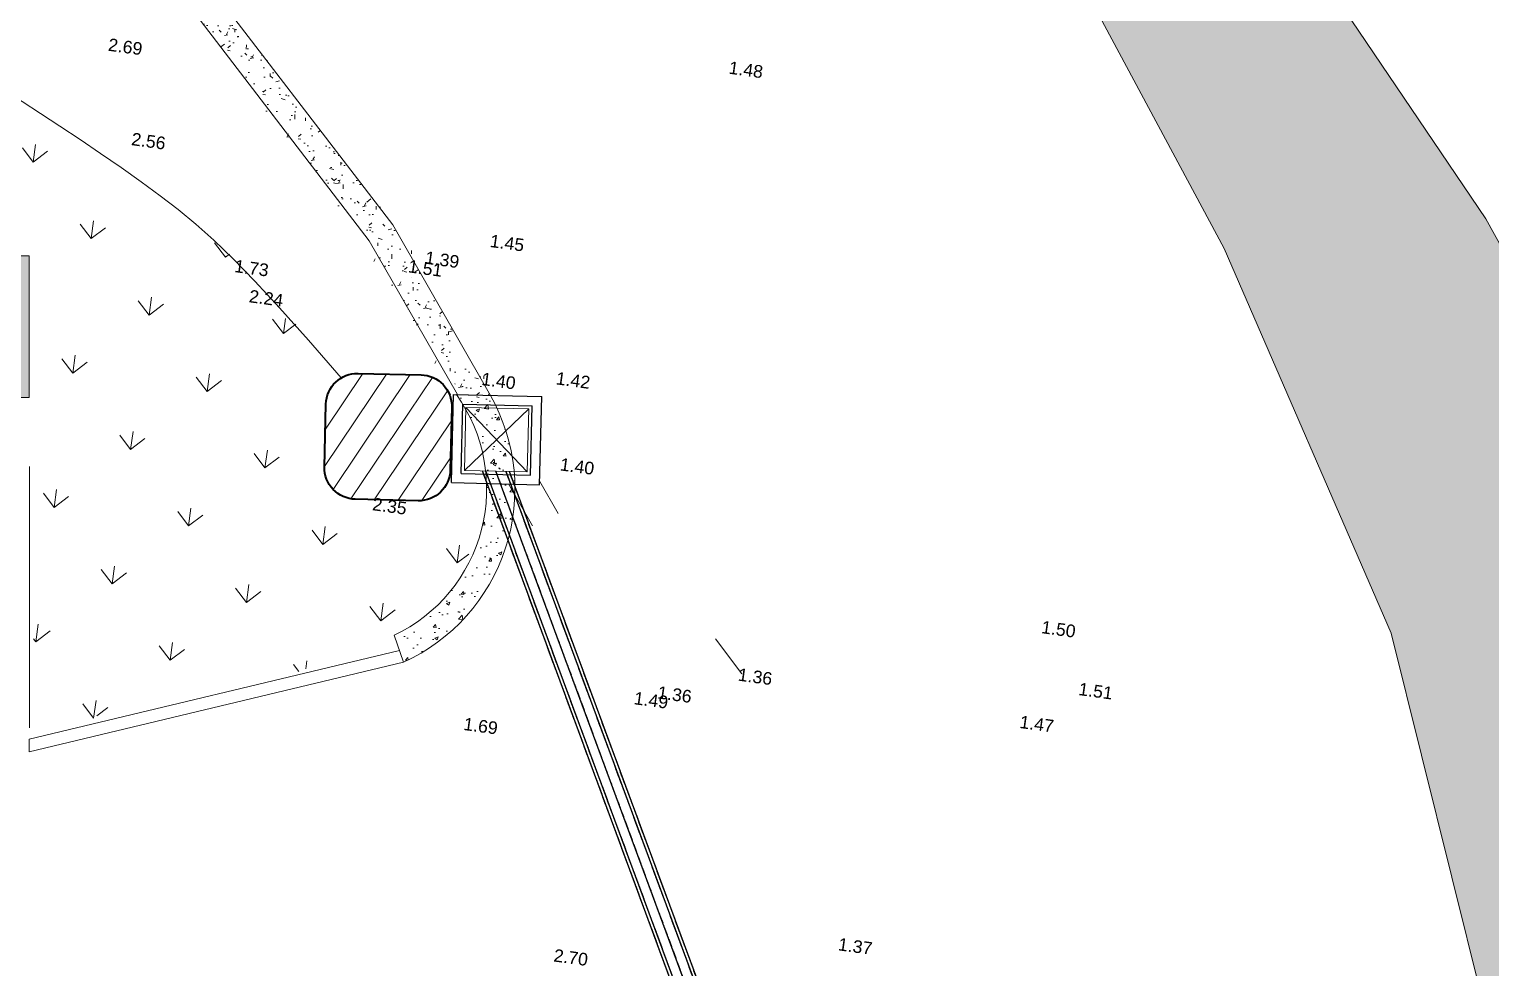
# Model space of a CAD drawing. Header units: millimetres. Extents: x -286774 to 170591, y -126585 to 81607.
# Drawn here: x 69300 to 92530, y 6538 to 21448 of the extents above; entities that cross this region are included whole.
import ezdxf

# ---------------------------------------------------------------- set-up
doc = ezdxf.new("R2010")
doc.units = ezdxf.units.MM
doc.header["$LTSCALE"] = 100
doc.header["$MEASUREMENT"] = 0
doc.linetypes.add('CENTERX2', pattern=[4, 2.5, -0.5, 0.5, -0.5])
doc.linetypes.add('DASHED', pattern=[19.049999999999997, 12.7, -6.35])
for name, color, linetype, lineweight in [('1.Fence Wall', 2, 'Continuous', 15), ('3.Curb', 6, 'Continuous', 15), ('4', 4, 'DASHED', 13), ('8', 8, 'Continuous', 5), ('ARC-VIEW', 90, 'Continuous', 5), ('ARC_CON-CUT', 130, 'Continuous', 40), ('ARC_HATCH', 8, 'Continuous', 9), ('Crash barrier', 11, 'Continuous', 5), ('TAN CANG-profile- REVISE1$0$8', 17, 'Continuous', 0)]:
    doc.layers.add(name, color=color, linetype=linetype, lineweight=lineweight)
doc.layers.add('Elevation', color=1, linetype='Continuous', plot=False)
for name, color, linetype in [('L1-DRAINAGE-LONG_DITCH', 6, 'Continuous'), ('L1-DRAINAGE-TRANS_PIPE', 230, 'CENTERX2'), ('PIER SYSTRA', 170, 'Continuous')]:
    doc.layers.add(name, color=color, linetype=linetype)
doc.styles.get("Standard").update_dxf_attribs({"font": 'arial.ttf'})

# ---------------------------------------------------------------- blocks, each defined once
blk = doc.blocks.new('ttc')
at = {"ltscale": 0.8, "flags": 128}
for points in [[(143.3400045437738, 20.31357107404619), (144.7311396783916, 20.47087027225643)], [(144.8884388762526, 19.07973513845354), (144.7311396783916, 20.47087027225643)], [(143.4973037408199, 18.92243593977764), (143.3400045437738, 20.31357107404619)], [(143.5059082221705, 20.18137436639518), (144.5989429712063, 20.30496659385972)], [(144.7225351976231, 19.21193184633739), (144.5989429712063, 20.30496659385972)], [(143.6295004484709, 19.08833961817436), (143.5059082221705, 20.18137436639518)], [(143.4973037408199, 18.92243593977764), (144.8884388762526, 19.07973513845354)], [(143.6295004484709, 19.08833961817436), (144.7225351976231, 19.21193184633739)]]:
    blk.add_lwpolyline(points, dxfattribs=at)
at = {"layer": '4', "ltscale": 0.8, "flags": 128}
for points in [[(143.561209448264, 20.13730879756622), (144.5548774017952, 20.24966536741704)], [(144.6672339716461, 19.25599741539918), (144.5548774017952, 20.24966536741704)], [(143.6735660175327, 19.14364084438421), (143.561209448264, 20.13730879756622)], [(143.6735660175327, 19.14364084438421), (144.6672339716461, 19.25599741539918)]]:
    blk.add_lwpolyline(points, dxfattribs=at)
at = {"layer": 'L1-DRAINAGE-TRANS_PIPE', "ltscale": 0.3, "flags": 128}
for points in [[(150.8696489429567, 6.244156385073438), (143.9565417693229, 19.17563763470389)], [(150.9224549828796, 6.251433562953025), (144.0100063256687, 19.18168300855905)], [(151.2392912219511, 6.295096629764885), (144.3307936635101, 19.21795525122434)], [(151.292097261874, 6.302373807644472), (144.3842582198558, 19.2240006250795)]]:
    blk.add_lwpolyline(points, dxfattribs=at)
at = {"layer": 'L1-DRAINAGE-TRANS_PIPE', "ltscale": 0.5, "flags": 128}
blk.add_lwpolyline([(151.0808731024154, 6.273265096358955), (144.1703999945894, 19.19981912989169)], dxfattribs=at)
blk = doc.blocks.new('SYSP')
at = {"layer": 'ARC_HATCH', "ltscale": 0.5}
h = blk.add_hatch(dxfattribs=at)
h.set_pattern_fill('ANSI31', color=256, scale=0.09999999999999994, angle=3.251300956436929, style=0)
h.set_pattern_definition([(56.08187929617623, (-22.86011547385715, -398.6625778856687), (-0.2634728816777664, 0.1771674084599469), [])])
edge = h.paths.add_edge_path()
edge.add_line((157.7426687185653, 14.49300750880502), (157.7667414468745, 15.49271771882944))
edge.add_arc((158.2665965517517, 15.48068135348149), 0.4999999999999989, 88.62060102480001, 178.6206010202467, ccw=False)
edge.add_line((158.2786329160444, 15.98053645878099), (159.2783431260689, 15.95646373047171))
edge.add_arc((159.2663067620015, 15.4566086253617), 0.4999999999999989, -1.3793989797533754, 88.62060102480001, ccw=False)
edge.add_line((159.7661618664861, 15.44457226153463), (159.7420891381768, 14.44486205151021))
edge.add_arc((159.2422340335324, 14.45689841615967), 0.4999999999999988, 268.62060102480007, 358.6206010202466, ccw=False)
edge.add_line((159.2301976694725, 13.95704331062734), (158.2304874594481, 13.98111603893662))
edge.add_arc((158.2425238233991, 14.48097114427947), 0.499999999999999, 178.6206010202467, 268.62060102480007, ccw=False)
at = {"layer": 'ARC_CON-CUT', "ltscale": 0.5}
blk.add_lwpolyline([(157.7426687184488, 14.4930075078737), (157.7667414469179, 15.49271771823987, -0.4142135623498181), (158.2786329162773, 15.98053645854816), (159.2783431260614, 15.9564637306612, -0.414213562396372), (159.7661618664861, 15.44457226153463), (159.7420891384827, 14.44486205186695, -0.4142135623498181), (159.2301976694725, 13.95704331062734), (158.2304874592228, 13.98111603828147, -0.414213562396372)], format="xyb", close=True, dxfattribs=at)

msp = doc.modelspace()

# ---------------------------------------------------------------- hatches: boundary and pattern name
at = {"layer": 'ARC_HATCH'}
h = msp.add_hatch(dxfattribs=at)
h.set_pattern_fill('AR-CONC', color=256, scale=3, angle=-7.830578339296972)
h.set_pattern_definition([(42.16942166070302, (-763304724.7407042, -1100613175.382167), (534.9427088416458, -121.8362460114495), [57.14999999999999, -628.6499999999999]), (347.169421660703, (-763304724.7407042, -1100613175.382167), (-26.65313500994596, 582.2310213240248), [45.72, -502.92175251]), (92.62086636070295, (-763304680.1622887, -1100613185.535156), (508.289569219916, 460.3947523630961), [48.5700264, -534.2707337999998]), (38.35362166070304, (-763304703.9770716, -1100613024.403256), (788.4698216182007, -235.7498125945442), [85.72499999999995, -942.9749999999997]), (88.80497927070296, (-763304638.2713017, -1100613044.048984), (806.7024164268997, 638.3219417462649), [72.85506942, -801.40682448]), (343.353572830703, (-763304703.9770716, -1100613024.403256), (806.702416461963, 638.3219417045318), [68.57990121000002, -754.3791957600001]), (13.16942166070303, (-763304633.6785244, -1100613072.5298), (408.8027300801639, -365.9046016113897), [57.15000000000001, -628.6500000000001]), (318.1694216607031, (-763304633.6785244, -1100613072.5298), (258.9609091115397, 522.1508648863515), [45.72000000000001, -502.9199999999999]), (63.62086666070302, (-763304599.6116302, -1100613103.02185), (667.763638575542, 156.2462662385659), [48.57002640000001, -534.2698128]), (29.66942166070303, (-763304724.7407042, -1100613175.382167), (43.73983683848644, 250.0373437974068), [0, -496.8240000000001, 0, -510.5400000000001, 0, -504.8250000000002]), (359.669421660703, (-763304724.7407042, -1100613175.382167), (239.5368606542634, 270.4278576770893), [0, -291.0839999999999, 0, -485.3939999999999, 0, -192.405]), (319.6694216607031, (-763304893.0821899, -1100613152.230716), (400.6372217270124, -72.44631540541428), [0, -190.5, 0, -594.36, 0, -788.6700000000001]), (309.669421660703, (-763304968.5716455, -1100613141.8489), (450.6363938598788, 15.02291410493449), [0, -247.65, 0, -394.716, 0, -560.0699999999999])])
h.paths.add_polyline_path([(76104.92601922911, 15643.47399026506), (76630.7719839589, 15630.81177443011), (75080.00857908127, 18338.17844214146), (71830.01460040035, 22569.48793671398), (71515.40537774784, 22253.42780416059), (74704.4570616408, 18088.45235616849)])
h = msp.add_hatch(dxfattribs=at)
h.set_pattern_fill('DOTS', color=256, scale=50, angle=-7.830578339296972)
h.set_pattern_definition([(4.423229201058127e-10, (-28297.20692996017, 2.145353148807772), (39.68749999938723, 79.3750000003064), [0, -79.375])])
h.paths.add_polyline_path([(54531.62924505479, 17650.00091107081), (54529.64148714754, 17850.00091123454), (43199.99974158593, 17850.00091113256), (43200.00024079601, 15599.97301910336), (43400.00024164363, 15599.97306755716), (43399.99975834554, 17650.00091111056)])
h.paths.add_polyline_path([(67660.51864907157, 17650.00091116877), (67654.33440499636, 17850.0009113839), (55129.6481768362, 17850.00091114665), (55131.6344049772, 17650.00091102744)])
h.paths.add_polyline_path([(68254.41654535115, 17850.00091146766), (68260.5993925411, 17650.00091155346), (69099.99999945844, 17650.00091122744), (69099.99999878311, 15600.02786598379), (69299.99999923387, 15600.0278678036), (69299.99999934866, 17850.00091127919)])
h = msp.add_hatch(dxfattribs=at)
h.set_pattern_fill('AR-CONC', color=256, scale=3, angle=-7.830578339296972)
h.set_pattern_definition([(50.0000000004393, (-806699.3528332221, -471950.3557454926), (546.5540069883788, -47.81725661251876), [57.15000000000001, -628.6500000000001]), (355.0000000004393, (-806699.3528332221, -471950.3557454926), (-105.7302642793026, 573.1705357162948), [45.71999999999999, -502.9217525099999]), (100.4514447004393, (-806653.8068122871, -471954.3405059561), (440.8237412670319, 525.3532557399652), [48.57002640000001, -534.2707338]), (46.1842000004393, (-806699.3528332324, -471797.9557455597), (813.2371226773566, -126.1269837919462), [85.72499999999998, -942.9749999999999]), (96.63555761043926, (-806631.5831331601, -471808.4662454713), (712.2124021488178, 742.2783737986254), [72.85506941999999, -801.40682448]), (351.1841511704393, (-806699.3528332324, -471797.9557455597), (712.2124021892399, 742.2783737620585), [68.57990121, -754.37919576]), (21.0000000004393, (-806623.1528333223, -471836.0557455297), (454.8431738097498, -306.7955945577755), [57.14999999999999, -628.6499999999999]), (326.0000000004393, (-806623.1528333223, -471836.0557455297), (185.4060850387046, 552.5638983683795), [45.71999999999998, -502.9199999999997]), (71.45144500043929, (-806585.2492354289, -471861.6220452262), (640.2492578342642, 245.7683066626246), [48.57002639999998, -534.2698127999996]), (37.5000000004393, (-806699.3528332221, -471950.3557454926), (9.26580974983056, 253.6651166195304), [0, -496.8239999999998, 0, -510.5399999999997, 0, -504.8249999999998]), (7.500000000439292, (-806699.3528332221, -471950.3557454926), (200.458987528613, 300.5417244558955), [0, -291.0839999999998, 0, -485.3939999999998, 0, -192.4049999999999]), (327.5000000004392, (-806869.2788333081, -471950.3557453605), (406.771785500746, -17.18623197490156), [0, -190.4999999999999, 0, -594.3599999999998, 0, -788.6699999999997]), (317.5000000004393, (-806945.478833291, -471950.3557454835), (444.3875441574693, 76.27947310340627), [0, -247.65, 0, -394.716, 0, -560.0699999999999])])
edge = h.paths.add_edge_path()
edge.add_line((76630.77198404446, 15630.81177417767), (76089.87563784095, 15643.8363991457))
edge.add_arc((73993.49169887428, 14145.58850522911), 2576.736767967674, -64.52250119624279, 35.552710194514816, ccw=False)
edge.add_line((75101.89202701184, 11819.42834627641), (75247.31913730328, 11390.76505883345))
edge.add_arc((73993.49169860559, 14145.58850502539), 3026.736768453104, 294.4721303206729, 389.3866777726176)
at = {"layer": 'TAN CANG-profile- REVISE1$0$8'}
h = msp.add_hatch(dxfattribs=at)
h.set_pattern_fill('GRASS', color=256, scale=70, angle=-7.830578339296972)
h.set_pattern_definition([(90, (-809682.2226824164, -212342.6216482467), (-1257.23585680964, 1257.235856790361), [333.3749999999997, -2181.096713599998]), (45.0000000004393, (-809682.2226824164, -212342.6216482467), (-1257.235856959321, 1257.235856940042), [333.3749999999997, -1444.624999999999]), (135.0000000004393, (-809682.2226824164, -212342.6216482467), (-1257.235856940042, -1257.235856959321), [333.3750000000001, -1444.625])])
h.paths.add_polyline_path([(100976.706343746, -6005.262689420633), (100086.8791463954, -846.2831076262519), (98786.54689339933, 4211.853253511741), (97078.53596605477, 9134.371478541769), (94965.67275140423, 13886.49665266597), (92450.78363265516, 18433.45385944821), (89536.69499574322, 22740.46818303953), (86226.23322368634, 26772.76471088031), (82522.22467901092, 30495.56854502154), (82065.74874125875, 30808.07300186368), (81263.06177206372, 30419.01026399936), (80950.55732383847, 29962.53433553102), (81339.62006265507, 29159.84736800993), (85110.83746061381, 23896.39472780821), (88290.75255601306, 17965.08149664338), (90946.77853621216, 11856.0901937656), (92555.02628920821, 5391.742745337615), (93149.20240485005, -1182.869586683722), (96104.14293298544, -57777.78670123225), (96176.10873097612, -63112.01086183437), (95643.95954615215, -68421.34138245313), (94518.91044284578, -73666.78879725991), (92812.17648395454, -78809.36364648599), (90534.97273302241, -83810.07646828544), (87698.51425393554, -88629.93780182229), (84314.01611025888, -93229.95818597547), (80392.69336535328, -97571.14815935542), (74362.68352005596, -102550.7528208944), (67846.81836399797, -106683.0211641324), (60902.88169061102, -110030.6984538837), (53588.65729788214, -112656.5299620876), (45961.9289742948, -114623.2609519155), (38080.48051870696, -115993.6366942229), (30002.09572522365, -116830.4024568049), (21784.55838787544, -117196.3035062432), (13485.65230137843, -117154.0851111392), (5163.16125856177, -116766.492537187), (-11321.44051318662, -115206.1659305789), (-27206.97656829352, -113017.2858289159), (-42031.17655304144, -110701.8143751618), (-90680.56418726826, -103017.0994488467), (-90768.35496800079, -103504.2140836636), (-126419.1283857846, -97847.58312099849), (-162067.6260135212, -91946.05534726323), (-197471.0323805661, -86078.23416645179), (-211075.7549551103, -83768.72480028032), (-210933.3456367042, -86084.53994870369), (-210571.2233182658, -87025.3101429095), (-210020.6751388066, -87764.215756108), (-208351.5907185956, -88778.4479243248), (-205920.6714145836, -89411.26583985364), (-195170.3625446226, -91139.44724146227), (-49145.09439084283, -115217.4506556479), (-29195.33482534939, -118521.4243368951), (-18797.24266258918, -119823.8540673062), (-8233.471171408542, -120783.2156854327), (2408.632956672227, -121316.9866630073), (13041.72302701755, -121342.6444725376), (23578.45234755799, -120777.666587125), (33931.47422457649, -119539.5304743494), (44013.44196656998, -117545.7136093153), (53737.00887602777, -114713.6934626909), (58437.09617863304, -112957.5688677929), (63014.82826409221, -110960.947506094), (67459.28679629054, -108713.5140576647), (71759.55343632295, -106204.953210615), (75904.70985013549, -103424.94964578), (79883.83770145639, -100363.188048744), (83686.01864939998, -97009.35310277177), (87300.33436199033, -93353.12949283508), (90715.86650022236, -89384.20190077278), (93921.69672779203, -85092.25501240525), (96906.90670787287, -80466.97351035234), (99660.57816220599, -75498.0419803597), (102978.7171354658, -67713.38967344139), (104893.7217100735, -59236.31534544509), (105794.6546480681, -50869.5059009034), (105503.8378774931, -42089.07222638754)])
h = msp.add_hatch(dxfattribs=at)
h.set_pattern_fill('GRASS', color=256, scale=60, angle=-7.830578339296972)
h.set_pattern_definition([(82.16942166070304, (-763304724.7407042, -1100613175.382167), (-920.7610639925231, 1214.403171307751), [285.75, -1869.5114688]), (37.16942166070303, (-763304724.7407042, -1100613175.382167), (-920.761064102145, 1214.403171452333), [285.7500000000001, -1238.25]), (127.169421660703, (-763304724.7407042, -1100613175.382167), (-1214.403171452333, -920.761064102145), [285.75, -1238.25])])
edge = h.paths.add_edge_path()
edge.add_line((74515.35938928789, 13980.30825775278), (74480.30470521923, 13981.15236422878))
edge.add_arc((74492.34106904763, 14481.00746940599), 500.0000002259331, 178.6206010100551, 268.62060105656803, ccw=False)
edge.add_line((73992.4859638802, 14493.04383364013), (74016.55869234621, 15492.75404388156))
edge.add_arc((74516.41379720706, 15480.71767965482), 499.9999999192615, 118.09001839590351, 178.6206010100573, ccw=False)
edge.add_line((74280.98469868809, 15921.82213382616), (73115.74289401527, 17232.21541924881))
edge.add_line((73115.74289401527, 17232.21541924881), (72121.88414127321, 18221.93166974412))
edge.add_line((72121.88414127321, 18221.9316697441), (71109.32559902861, 19023.98160756401))
edge.add_line((71109.32559902861, 19023.98160756404), (68951.03797100345, 20472.46310352422))
edge.add_line((68951.03797100345, 20472.46310352419), (68928.95815570722, 20294.91033393425))
edge.add_line((68928.95815570722, 20294.91033393425), (68178.97108682565, 20290.47706862331))
edge.add_line((68178.97108682565, 20290.47706862331), (68254.4686857576, 17848.31428891433))
edge.add_line((68254.4686857576, 17848.31428891433), (69332.5003499143, 17848.31428892199))
edge.add_line((69332.5003499143, 17848.31428892202), (69332.50034949637, 14499.91913880954))
edge.add_line((69332.50034949637, 14499.91913880951), (69299.99999190285, 14498.34124536936))
edge.add_line((69299.99999190285, 14498.34124536936), (69300.59161190758, 10169.94609380093))
edge.add_line((69300.59161190758, 10169.94609380096), (75174.60558224516, 11605.0967026388))
edge.add_line((75174.60558224516, 11605.0967026388), (75101.89202701184, 11819.42834627644))
edge.add_line((75101.89202701184, 11819.42834627641), (75831.74931569421, 12339.93590710974))
edge.add_line((75831.74931569421, 12339.93590710977), (76129.02002615447, 12703.68312182384))
edge.add_line((76129.02002615447, 12703.68312182384), (76286.43143170176, 12970.00364947905))
edge.add_line((76286.43143170176, 12970.00364947903), (76385.02522019483, 13186.34933387816))
edge.add_line((76385.02522019483, 13186.34933387816), (76434.96840954607, 13321.71725185761))
edge.add_line((76434.96840954607, 13321.71725185764), (76539.68158851354, 13750.00107209325))
edge.add_line((76539.68158851354, 13750.00107209322), (76568.7825431251, 14231.89863855737))
edge.add_line((76568.7825431251, 14231.89863855737), (76012.30431162601, 14245.29847020759))
edge.add_line((76012.30431162601, 14245.29847020762), (76015.4644922152, 14376.53680515919))
edge.add_line((76015.4644922152, 14376.53680515919), (75949.82862587797, 14185.30015270184))
edge.add_line((75949.82862587797, 14185.30015270181), (75782.80118494318, 14024.61922497804))
edge.add_line((75782.80118494318, 14024.61922497804), (75107.73992775963, 13965.48264090008))
edge.add_line((75107.73992775963, 13965.48264090008), (74517.36566368502, 13979.69867944434))
edge.add_line((74517.36566368502, 13979.69867944434), (74515.35938928789, 13980.30825775275))

# ---------------------------------------------------------------- linework, layer by layer
at = {"layer": '1.Fence Wall', "flags": 128}
msp.add_lwpolyline([(68260.59939250862, 17650.00091131726), (69099.99999945844, 17650.00091122744), (69099.99999878311, 15600.02786598379), (69299.99999923387, 15600.0278678036), (69299.99999934866, 17850.00091127919), (68254.4165452331, 17850.0009114839)], dxfattribs=at)
at = {"layer": '3.Curb'}
for p, q in [((69299.99999569845, 9969.946092062586), (75247.31913290231, 11390.76505722386)), ((69300.5916108978, 10169.94609345846), (75182.7939757444, 11580.96046228417)), ((69299.99999564537, 9969.946092551181), (69300.5916108978, 10169.94609345846))]:
    msp.add_line(p, q, dxfattribs=at)
at = {"layer": '4', "ltscale": 0.8, "flags": 128}
for points in [[(76217.06089924648, 14440.42596684229), (76241.13362735696, 15440.1361764889)], [(76241.13362735696, 15440.1361764889), (77240.84383757343, 15416.06344902208)], [(77216.77111018344, 14416.35324023898), (77240.84383757343, 15416.06344902208)], [(76217.06089924648, 14440.42596684229), (77216.77111018344, 14416.35324023898)]]:
    msp.add_lwpolyline(points, dxfattribs=at)
at = {"layer": '8'}
for p, q in [((76217.06089909584, 14440.42596662232), (77240.84383757343, 15416.06344902208)), ((76241.13362735696, 15440.1361764889), (77216.77111018344, 14416.35324023898))]:
    msp.add_line(p, q, dxfattribs=at)
at = {"layer": 'ARC-VIEW'}
for p, q in [((88290.75255586242, 17965.08149642342), (85110.83746054885, 23896.39472733585)), ((92450.7836325902, 18433.4538589758), (89536.69499559258, 22740.46818281956)), ((94965.67275133927, 13886.49665219361), (92450.7836325902, 18433.4538589758)), ((90946.77853614709, 11856.09019329325), (88290.75255586242, 17965.08149642342)), ((69304.18280804274, 10348.5945804855), (69304.18787728471, 14502.08427602898)), ((92555.02628902509, 5391.742744881441), (90946.77853614709, 11856.09019329325))]:
    msp.add_line(p, q, dxfattribs=at)
msp.add_lwpolyline([(68918.53762055573, 20474.14972586518), (69186.77092129784, 20300.84886286025), (69478.87059962307, 20111.17452295999), (69788.53552968847, 19908.2257792756), (70109.46458550054, 19695.10170469825), (70435.35664131341, 19474.9013730478), (70759.91057086503, 19250.72385701172), (71076.82524858101, 19025.66822990497), (71379.7995487689, 18802.83356505867), (71665.90309205884, 18582.24370960084), (71945.68848823989, 18351.62160772191), (72233.07909349701, 18095.61497619569), (72541.99826454441, 17798.87153388928), (72886.36935771757, 17446.03899779638), (73280.11572960077, 17021.76508583927), (73737.16073665954, 16510.69751595661), (74260.36507056729, 15910.18135623921)], dxfattribs=at)
at = {"layer": 'Crash barrier'}
for p, q in [((77300.38365067099, 13556.41020369508), (76918.28855798848, 14223.4826368965)), ((77705.6339778786, 13754.2872671105), (77413.18116425816, 14264.85967049307))]:
    msp.add_line(p, q, dxfattribs=at)
msp.add_lwpolyline([(76104.92601922911, 15643.47399026506), (76630.7719839589, 15630.81177443011), (75080.00857908127, 18338.17844214146), (71830.01460040035, 22569.48793671398), (71515.40537774784, 22253.42780416059), (74704.4570616408, 18088.45235616849), (76104.92601934716, 15643.47399024882)], dxfattribs=at)
msp.add_lwpolyline([(76630.77198404446, 15630.81177417767), (76089.87563787715, 15643.83639918962, -0.4667072494824009), (75101.89202701184, 11819.42834627641), (75247.31913732807, 11390.76505878115, 0.439565558219806), (76630.77198416251, 15630.81177416143)], format="xyb", dxfattribs=at)
at = {"layer": 'L1-DRAINAGE-LONG_DITCH', "ltscale": 0.8, "flags": 128}
for points in [[(76012.30431162601, 14245.29847020762), (76046.00613094226, 15644.89276395885)], [(76046.00613094226, 15644.89276395885), (77445.60042507586, 15611.19094567299)], [(77411.89860656566, 14211.59665253288), (77445.60042507586, 15611.19094567299)], [(76165.87175234652, 14391.64409250238), (76192.35175322078, 15491.32532312018)], [(76192.35175322078, 15491.32532312018), (77292.03298470948, 15464.84532332946)], [(77265.55298405082, 14365.16409340398), (77292.03298470948, 15464.84532332946)], [(76012.30431162601, 14245.29847020762), (77411.89860656566, 14211.59665253288)], [(76165.87175234652, 14391.64409250238), (77265.55298405082, 14365.16409340398)]]:
    msp.add_lwpolyline(points, dxfattribs=at)
at = {"layer": 'L1-DRAINAGE-TRANS_PIPE', "ltscale": 0.3, "flags": 128}
for points in [[(81588.56095343945, 680.800392205856), (76501.75735876465, 14433.57056007966)], [(81641.86606530438, 680.8151899238583), (76555.5470202791, 14432.27532103147)], [(81961.69673602202, 680.9039762968023), (76878.28498900018, 14424.50388582989)], [(82015.00184788706, 680.9187740147754), (76932.07465051475, 14423.20864678164)]]:
    msp.add_lwpolyline(points, dxfattribs=at)
at = {"layer": 'L1-DRAINAGE-TRANS_PIPE', "ltscale": 0.5, "flags": 128}
msp.add_lwpolyline([(81801.78140066331, 680.8595831103157), (76716.9160046397, 14428.38960343065)], dxfattribs=at)
at = {"layer": 'TAN CANG-profile- REVISE1$0$8'}
msp.add_line((80628.74102832761, 11208.58848231165), (80205.9716954463, 11766.18419134356), dxfattribs=at)

# ---------------------------------------------------------------- block references
at = {"layer": 'L1-DRAINAGE-LONG_DITCH', "xscale": 1000, "yscale": 1000, "zscale": 1000, "rotation": 352.169421660703}
msp.add_blockref('ttc', (-68724.99985782325, 15050.00000003511), dxfattribs=at)
at = {"layer": 'PIER SYSTRA', "xscale": 1000, "yscale": 1000, "zscale": 1000}
msp.add_blockref('SYSP', (-83750.18275456398, 0.03632596079842187), dxfattribs=at)

# ---------------------------------------------------------------- texts
at = {"layer": 'Elevation'}
for s, p in [('2.69', (70544.30085632135, 21107.77111868876, 2691.3)), ('1.48', (80409.42076834629, 20743.09541629996, 1483.9)), ('2.56', (70913.41942934168, 19608.47106868746, 2563.6)), ('1.45', (76613.60091624665, 17990.05050951366, 1449.6)), ('1.39', (75581.20461378247, 17724.87644394326, 1390.6)), ('1.73', (72551.87947029353, 17591.56003836235, 1726.1)), ('1.51', (75312.43480942864, 17587.84129428376, 1509.2)), ('2.24', (72784.00548846554, 17112.33069687885, 2238.5)), ('1.40', (76477.57153027109, 15798.23060420611, 1398.7)), ('1.42', (77662.47321546671, 15807.78294107203, 1415.4)), ('1.40', (77726.46993104811, 14441.19936492534, 1398.7)), ('2.35', (74745.33174461278, 13808.86822275033, 2354.4)), ('1.50', (85377.59213500284, 11855.16286568345, 1503.7)), ('1.36', (80555.82344493433, 11101.18979842648, 1362)), ('1.36', (79275.90613075031, 10818.17340515934, 1356.1)), ('1.51', (85968.24009655276, 10872.11393690175, 1505)), ('1.49', (78901.61819480965, 10726.50535760548, 1489.7)), ('1.69', (76192.97019663942, 10317.31510686672, 1689.8)), ('1.47', (85032.27718129253, 10348.94721280354, 1470.7)), ('1.37', (82146.90310053132, 6817.194563840705, 1367.2)), ('2.70', (77626.60818793462, 6639.86181021262, 2704.1))]:
    msp.add_text(s, height=200, rotation=352.1694216604599, dxfattribs=at).set_placement(p)

doc.saveas('drawing.dxf')
